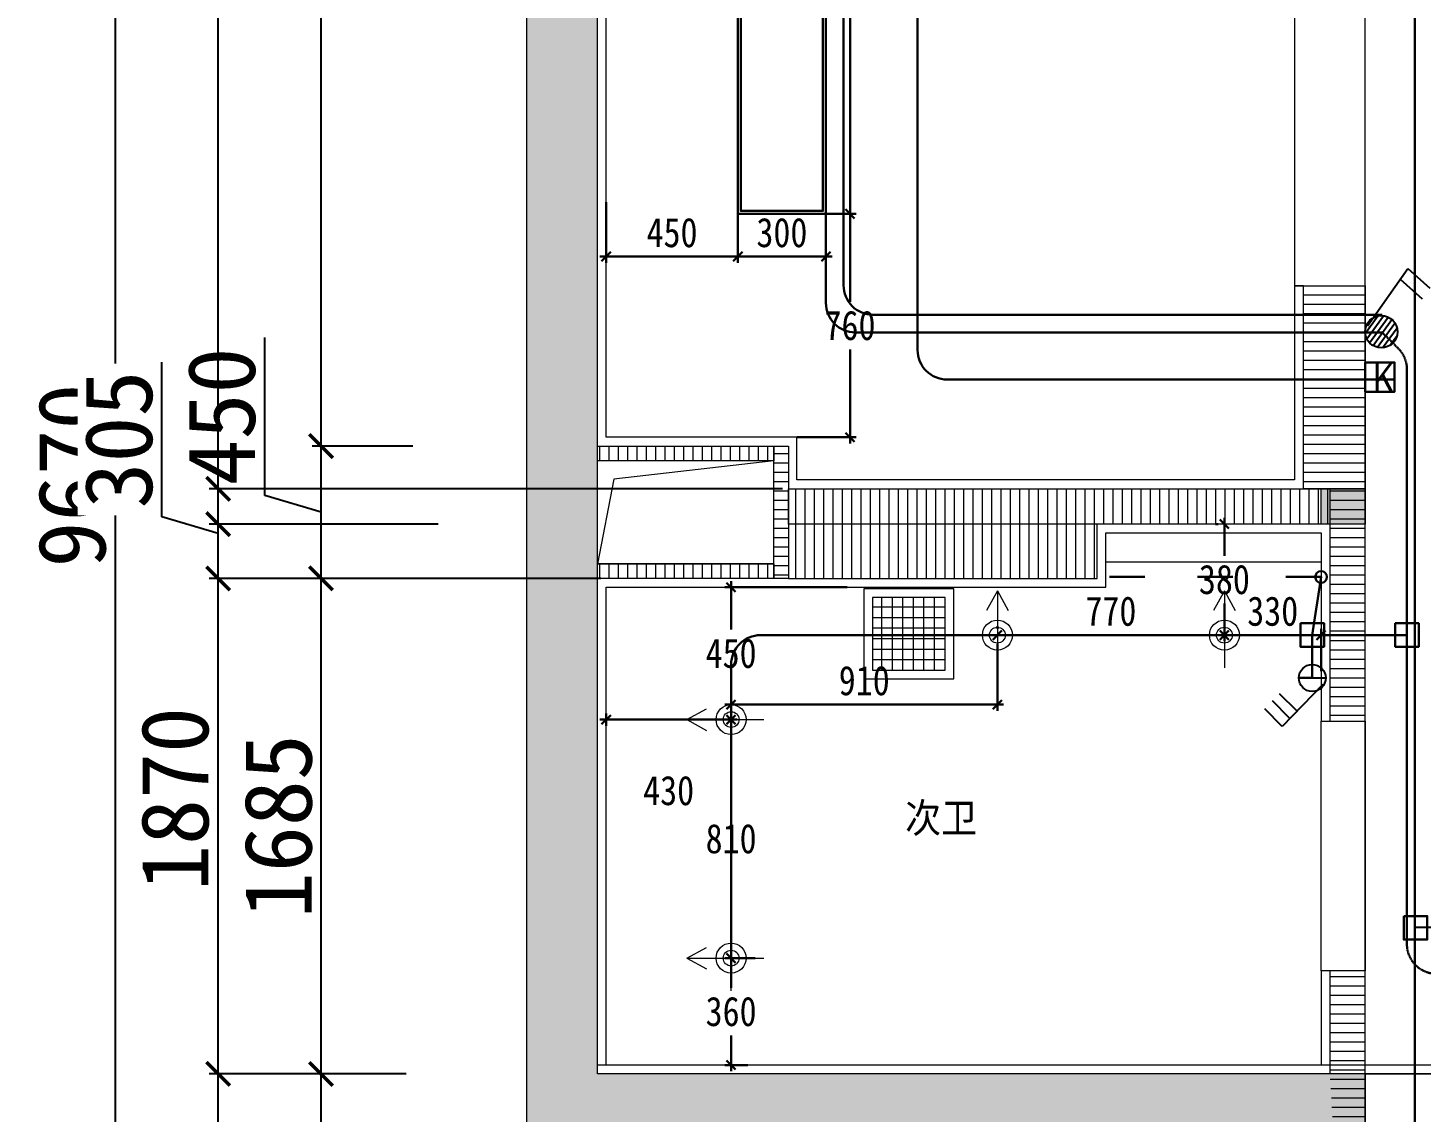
# Model space of a CAD drawing. Header units: millimetres. Extents: x -41640 to 3079702, y -5257903 to 68462.
# Drawn here: x 45904 to 50644, y 34072 to 37760 of the extents above; entities that cross this region are included whole.
import ezdxf

# ---------------------------------------------------------------- set-up
doc = ezdxf.new("R2010")
doc.units = ezdxf.units.MM
doc.header["$LTSCALE"] = 10
for name, pattern in [('ACAD_ISO03W100', [30, 12, -18]), ('ACAD_ISO04W100', [30.5, 24, -3, 0.5, -3]), ('CONTINOUS', [0]), ('DASH', [0.35, 0.25, -0.1])]:
    doc.linetypes.add(name, pattern=pattern)
doc.layers.get('0').update_dxf_attribs({"color": 255})
doc.layers.get('Defpoints').update_dxf_attribs({"color": 255})
for name, color, linetype, lineweight in [('1浅浅', 251, 'Continuous', 20), ('1灯位开关布线图', 1, 'Continuous', 30), ('1灯位开关布置图', 5, 'Continuous', 30), ('1灯具', 2, 'Continuous', 30), ('1空调', 3, 'Continuous', 30), ('T-综合天花布置图', 50, 'Continuous', 13), ('浅线', 251, 'CONTINOUS', 0), ('灯具', 52, 'Continuous', 0)]:
    doc.layers.add(name, color=color, linetype=linetype, lineweight=lineweight)
for name, color, linetype in [('2323', 4, 'Continuous'), ('A轴线', 82, 'ACAD_ISO04W100'), ('LAYER2', 8, 'Continuous')]:
    doc.layers.add(name, color=color, linetype=linetype)
doc.styles.add('_THVAC_DIM', font='SIMPLEX', dxfattribs={"width": 0.8, "height": 3.5, "bigfont": 'HZTXT'})
doc.styles.get("Standard").update_dxf_attribs({"font": ''})
doc.styles.add('夏建东', font='', dxfattribs={"width": 0.85})
doc.styles.add('邓林', font='simhei.ttf')
doc.styles.get('Standard').set_extended_font_data('SimSun')
doc.styles.get('夏建东').set_extended_font_data('SimSun')
doc.dimstyles.new('g', dxfattribs={"dimtxt": 100, "dimasz": 31, "dimexe": 21, "dimexo": 30, "dimgap": 31, "dimtad": 1, "dimtih": 1, "dimtoh": 1, "dimdec": 0, "dimrnd": 10, "dimdsep": 46, "dimtxsty": '夏建东', "dimblk": 'OBLIQUE', "dimcen": 2.5, "dimdle": 21, "dimclrd": 5, "dimclre": 5, "dimclrt": 5, "dimadec": 0, "dimazin": 0, "dimtfac": 1, "dimtdec": 0, "dimtmove": 2, "dimatfit": 3, "dimldrblk": 'DOT', "dimfxl": 300, "dimlwd": -1, "dimlwe": -1, "dimarcsym": 1})
doc.dimstyles.get("Standard").update_dxf_attribs({"dimtxt": 0.18, "dimasz": 0.18, "dimexe": 0.18, "dimexo": 0.0625, "dimgap": 0.09, "dimtad": 0, "dimtih": 1, "dimtoh": 1, "dimdec": 4, "dimzin": 0, "dimdsep": 46, "dimtxsty": 'Standard', "dimcen": 0.09, "dimadec": 0, "dimazin": 0, "dimtfac": 1, "dimtdec": 4, "dimtofl": 0, "dimtmove": 0, "dimatfit": 3, "dimfxl": 1, "dimtolj": 1, "dimtzin": 0, "dimarcsym": 0})
pattern_1 = [(90, (-415858.573, -197654.207), (-31.75, 5e-15), [])]

# ---------------------------------------------------------------- blocks, each defined once
blk = doc.blocks.new('_ArchTick')
at = {"color": 0, "linetype": 'ByBlock', "const_width": 0.15}
blk.add_lwpolyline([(-0.5, -0.5), (0.5, 0.5)], dxfattribs=at)
blk = doc.blocks.new('*D754')
at = {"layer": 'Defpoints', "color": 0, "lineweight": 30, "ltscale": 0.5}
for p in [(46901.4, 35887), (47251.4, 35887), (47251.4, 34202)]:
    blk.add_point(p, dxfattribs=at)
at = {"layer": '浅线', "color": 8, "lineweight": -2, "ltscale": 0.5}
for p, q in [((46901.4, 34142), (46901.4, 35947)), ((47191.4, 35887), (46871.4, 35887)), ((47191.4, 34202), (46871.4, 34202))]:
    blk.add_line(p, q, dxfattribs=at)
at = {"layer": '浅线', "color": 8, "lineweight": -2, "ltscale": 0.5, "xscale": 80, "yscale": 80, "zscale": 80}
for p, rotation in [((46901.4, 35887), 90), ((46901.4, 34202), 270)]:
    blk.add_blockref('_ArchTick', p, dxfattribs=dict(at, rotation=rotation))
at = {"layer": '浅线', "color": 45, "ltscale": 0.5, "insert": (46756.4, 35044.5), "char_height": 230, "attachment_point": 5, "rotation": 90, "style": '邓林', "bg_fill": 3, "box_fill_scale": 1.1, "bg_fill_color": 256, "bg_fill_true_color": 13158600, "bg_fill_transparency": 8885408}
blk.add_mtext('1685', dxfattribs=at)
blk = doc.blocks.new('_Dot')
at = {"color": 0, "linetype": 'ByBlock', "lineweight": -2}
blk.add_line((-0.5, 0), (-1, 0), dxfattribs=at)
at = {"color": 0, "linetype": 'ByBlock', "const_width": 0.5}
blk.add_lwpolyline([(-0.25, 0, 1), (0.25, 0, 1)], format="xyb", close=True, dxfattribs=at)
blk = doc.blocks.new('DOT')
at = {"color": 0, "linetype": 'ByBlock'}
blk.add_line((-0.35, 0), (-1, 0), dxfattribs=at)
at = {"color": 0, "linetype": 'ByBlock', "const_width": 0.35}
blk.add_lwpolyline([(-0.175, 0, 1), (0.175, 0, 1)], format="xyb", close=True, dxfattribs=at)
blk = doc.blocks.new('*D755')
at = {"layer": 'Defpoints', "color": 0, "lineweight": 30, "ltscale": 0.5}
for p in [(46901.4, 39972), (46901.4, 39972), (46901.4, 36337)]:
    blk.add_point(p, dxfattribs=at)
at = {"layer": '浅线', "color": 8, "lineweight": -2, "ltscale": 0.5}
for p, q in [((46901.4, 36277), (46901.4, 40032)), ((46841.4, 39972), (46871.4, 39972)), ((46961.4, 36337), (46931.4, 36337))]:
    blk.add_line(p, q, dxfattribs=at)
at = {"layer": '浅线', "color": 8, "lineweight": -2, "ltscale": 0.5, "xscale": 80, "yscale": 80, "zscale": 80}
for p, rotation in [((46901.4, 39972), 90), ((46901.4, 36337), 270)]:
    blk.add_blockref('_ArchTick', p, dxfattribs=dict(at, rotation=rotation))
at = {"layer": '浅线', "color": 45, "ltscale": 0.5, "insert": (46756.4, 38154.5), "char_height": 230, "attachment_point": 5, "rotation": 90, "style": '邓林', "bg_fill": 3, "box_fill_scale": 1.1, "bg_fill_color": 256, "bg_fill_true_color": 13158600, "bg_fill_transparency": 8888752}
blk.add_mtext('3635', dxfattribs=at)
blk = doc.blocks.new('*D756')
at = {"layer": 'Defpoints', "color": 0, "lineweight": 30, "ltscale": 0.5}
for p in [(46551.4, 36072), (47359.9, 36072), (47251.4, 34202)]:
    blk.add_point(p, dxfattribs=at)
at = {"layer": '浅线', "color": 8, "lineweight": -2, "ltscale": 0.5}
for p, q in [((46551.4, 34142), (46551.4, 36132)), ((47299.9, 36072), (46521.4, 36072)), ((47191.4, 34202), (46521.4, 34202))]:
    blk.add_line(p, q, dxfattribs=at)
at = {"layer": '浅线', "color": 8, "lineweight": -2, "ltscale": 0.5, "xscale": 80, "yscale": 80, "zscale": 80}
for p, rotation in [((46551.4, 36072), 90), ((46551.4, 34202), 270)]:
    blk.add_blockref('_ArchTick', p, dxfattribs=dict(at, rotation=rotation))
at = {"layer": '浅线', "color": 45, "ltscale": 0.5, "insert": (46405.1, 35137), "char_height": 230, "attachment_point": 5, "rotation": 90, "style": '邓林', "bg_fill": 3, "box_fill_scale": 1.1, "bg_fill_color": 256, "bg_fill_true_color": 13158600, "bg_fill_transparency": 8892156}
blk.add_mtext('1870', dxfattribs=at)
blk = doc.blocks.new('*D757')
at = {"layer": 'Defpoints', "color": 0, "lineweight": 30, "ltscale": 0.5}
for p in [(47251.4, 41072), (46201.4, 31402), (47251.4, 31402)]:
    blk.add_point(p, dxfattribs=at)
at = {"layer": '浅线', "color": 8, "lineweight": -2, "ltscale": 0.5}
for p, q in [((46201.4, 41132), (46201.4, 31342)), ((47191.4, 41072), (46171.4, 41072)), ((47191.4, 31402), (46171.4, 31402))]:
    blk.add_line(p, q, dxfattribs=at)
at = {"layer": '浅线', "color": 8, "lineweight": -2, "ltscale": 0.5, "xscale": 80, "yscale": 80, "zscale": 80}
for p, rotation in [((46201.4, 41072), 90), ((46201.4, 31402), 270)]:
    blk.add_blockref('_ArchTick', p, dxfattribs=dict(at, rotation=rotation))
at = {"layer": '浅线', "color": 45, "ltscale": 0.5, "insert": (46055.1, 36237), "char_height": 230, "attachment_point": 5, "rotation": 90, "style": '邓林', "bg_fill": 3, "box_fill_scale": 1.1, "bg_fill_color": 256, "bg_fill_true_color": 13158600, "bg_fill_transparency": 15660264}
blk.add_mtext('9670', dxfattribs=at)
blk = doc.blocks.new('*D758')
at = {"layer": 'Defpoints', "color": 0, "lineweight": 30, "ltscale": 0.5}
for p in [(46901.4, 34202), (47251.4, 34202), (47251.4, 31402)]:
    blk.add_point(p, dxfattribs=at)
at = {"layer": '浅线', "color": 8, "lineweight": -2, "ltscale": 0.5}
for p, q in [((46901.4, 31342), (46901.4, 34262)), ((47191.4, 34202), (46871.4, 34202)), ((47191.4, 31402), (46871.4, 31402))]:
    blk.add_line(p, q, dxfattribs=at)
at = {"layer": '浅线', "color": 8, "lineweight": -2, "ltscale": 0.5, "xscale": 80, "yscale": 80, "zscale": 80}
for p, rotation in [((46901.4, 34202), 90), ((46901.4, 31402), 270)]:
    blk.add_blockref('_ArchTick', p, dxfattribs=dict(at, rotation=rotation))
at = {"layer": '浅线', "color": 45, "ltscale": 0.5, "insert": (46755.1, 32802), "char_height": 230, "attachment_point": 5, "rotation": 90, "style": '邓林', "bg_fill": 3, "box_fill_scale": 1.1, "bg_fill_color": 256, "bg_fill_true_color": 13158600, "bg_fill_transparency": 8898704}
blk.add_mtext('2800', dxfattribs=at)
blk = doc.blocks.new('*D759')
at = {"layer": 'Defpoints', "color": 0, "lineweight": 30, "ltscale": 0.5}
for p in [(46551.4, 34202), (47251.4, 34202), (47251.4, 31402)]:
    blk.add_point(p, dxfattribs=at)
at = {"layer": '浅线', "color": 8, "lineweight": -2, "ltscale": 0.5}
for p, q in [((46551.4, 31342), (46551.4, 34262)), ((47191.4, 34202), (46521.4, 34202)), ((47191.4, 31402), (46521.4, 31402))]:
    blk.add_line(p, q, dxfattribs=at)
at = {"layer": '浅线', "color": 8, "lineweight": -2, "ltscale": 0.5, "xscale": 80, "yscale": 80, "zscale": 80}
for p, rotation in [((46551.4, 34202), 90), ((46551.4, 31402), 270)]:
    blk.add_blockref('_ArchTick', p, dxfattribs=dict(at, rotation=rotation))
at = {"layer": '浅线', "color": 45, "ltscale": 0.5, "insert": (46405.1, 32802), "char_height": 230, "attachment_point": 5, "rotation": 90, "style": '邓林', "bg_fill": 3, "box_fill_scale": 1.1, "bg_fill_color": 256, "bg_fill_true_color": 13158600, "bg_fill_transparency": 15660264}
blk.add_mtext('2800', dxfattribs=at)
blk = doc.blocks.new('*D784')
at = {"layer": 'Defpoints', "color": 0, "lineweight": 30, "ltscale": 0.5}
for p in [(46901.4, 36337), (47273.6, 36337), (47251.4, 35887)]:
    blk.add_point(p, dxfattribs=at)
at = {"layer": '浅线', "color": 8, "lineweight": -2, "ltscale": 0.5}
for p, q in [((46710.1, 36169.4), (46710.1, 36706.2)), ((46901.4, 35827), (46901.4, 36397)), ((47213.6, 36337), (46871.4, 36337)), ((46901.4, 36112), (46710.1, 36169.4)), ((47191.4, 35887), (46871.4, 35887))]:
    blk.add_line(p, q, dxfattribs=at)
at = {"layer": '浅线', "color": 8, "lineweight": -2, "ltscale": 0.5, "xscale": 80, "yscale": 80, "zscale": 80}
for p, rotation in [((46901.4, 36337), 90), ((46901.4, 35887), 270)]:
    blk.add_blockref('_ArchTick', p, dxfattribs=dict(at, rotation=rotation))
at = {"layer": '浅线', "color": 45, "ltscale": 0.5, "insert": (46563.8, 36437.8), "char_height": 230, "attachment_point": 5, "rotation": 90, "style": '邓林', "bg_fill": 3, "box_fill_scale": 1.1, "bg_fill_color": 256, "bg_fill_true_color": 13158600, "bg_fill_transparency": 15658716}
blk.add_mtext('450', dxfattribs=at)
blk = doc.blocks.new('*D785')
at = {"layer": 'Defpoints', "color": 0, "lineweight": 30, "ltscale": 0.5}
for p in [(46551.4, 36192), (47251.4, 36192), (47913.7, 35887)]:
    blk.add_point(p, dxfattribs=at)
at = {"layer": '浅线', "color": 8, "lineweight": -2, "ltscale": 0.5}
for p, q in [((46360.1, 36096.9), (46360.1, 36622.1)), ((46551.4, 35827), (46551.4, 36252)), ((47191.4, 36192), (46521.4, 36192)), ((46551.4, 36039.5), (46360.1, 36096.9)), ((47853.7, 35887), (46521.4, 35887))]:
    blk.add_line(p, q, dxfattribs=at)
at = {"layer": '浅线', "color": 8, "lineweight": -2, "ltscale": 0.5, "xscale": 80, "yscale": 80, "zscale": 80}
for p, rotation in [((46551.4, 36192), 90), ((46551.4, 35887), 270)]:
    blk.add_blockref('_ArchTick', p, dxfattribs=dict(at, rotation=rotation))
at = {"layer": '浅线', "color": 45, "ltscale": 0.5, "insert": (46213.8, 36359.5), "char_height": 230, "attachment_point": 5, "rotation": 90, "style": '邓林', "bg_fill": 3, "box_fill_scale": 1.1, "bg_fill_color": 256, "bg_fill_true_color": 13158600, "bg_fill_transparency": 15658716}
blk.add_mtext('305', dxfattribs=at)
blk = doc.blocks.new('*D786')
at = {"layer": 'Defpoints', "color": 0, "lineweight": 30, "ltscale": 0.5}
for p in [(46551.4, 41072), (47251.4, 41072), (48531.4, 36192)]:
    blk.add_point(p, dxfattribs=at)
at = {"layer": '浅线', "color": 8, "lineweight": -2, "ltscale": 0.5}
for p, q in [((46551.4, 36132), (46551.4, 41132)), ((47191.4, 41072), (46521.4, 41072)), ((48471.4, 36192), (46521.4, 36192))]:
    blk.add_line(p, q, dxfattribs=at)
at = {"layer": '浅线', "color": 8, "lineweight": -2, "ltscale": 0.5, "xscale": 80, "yscale": 80, "zscale": 80}
for p, rotation in [((46551.4, 41072), 90), ((46551.4, 36192), 270)]:
    blk.add_blockref('_ArchTick', p, dxfattribs=dict(at, rotation=rotation))
at = {"layer": '浅线', "color": 45, "ltscale": 0.5, "insert": (46405.1, 38632), "char_height": 230, "attachment_point": 5, "rotation": 90, "style": '邓林', "bg_fill": 3, "box_fill_scale": 1.1, "bg_fill_color": 256, "bg_fill_true_color": 13158600, "bg_fill_transparency": 8784720}
blk.add_mtext('4880', dxfattribs=at)
blk = doc.blocks.new('she')
at = {"layer": 'T-综合天花布置图', "lineweight": 15}
for p, q in [((2738.814, 261.327, 0), (2738.271, 260.333)), ((2738.814, 261.327, 0), (2738.814, 257.441, 0)), ((2738.814, 261.327, 0), (2739.356, 260.333)), ((2737.162, 259.093, 0), (2740.466, 259.093, 0))]:
    blk.add_line(p, q, dxfattribs=at)
for radius in [0.756, 0.398]:
    blk.add_circle((2738.814, 259.093, 0), radius, dxfattribs=at)
blk = doc.blocks.new('fengshan')
at = {"layer": '灯具', "lineweight": 15}
for p, q in [((-6499.2, -202877.6, -7779.9), (-6499.2, -203080.9, -7779.9)), ((-6295.9, -202877.6, -7779.9), (-6499.2, -202877.6, -7779.9)), ((-6479.5, -202897.3, -7779.9), (-6479.5, -203061.3, -7779.9)), ((-6315.5, -202897.3, -7779.9), (-6479.5, -202897.3, -7779.9)), ((-6458.7, -203061.3, -7779.9), (-6458.7, -202897.3, -7779.9)), ((-6434.8, -203061.3, -7779.9), (-6434.8, -202897.3, -7779.9)), ((-6411, -203061.3, -7779.9), (-6411, -202897.3, -7779.9)), ((-6387.1, -203061.3, -7779.9), (-6387.1, -202897.3, -7779.9)), ((-6363.3, -203061.3, -7779.9), (-6363.3, -202897.3, -7779.9)), ((-6339.4, -203061.3, -7779.9), (-6339.4, -202897.3, -7779.9)), ((-6315.5, -203061.3, -7779.9), (-6315.5, -202897.3, -7779.9)), ((-6295.9, -203080.9, -7779.9), (-6295.9, -202877.6, -7779.9)), ((-6479.5, -202918.2, -7779.9), (-6315.5, -202918.2, -7779.9)), ((-6479.5, -202942, -7779.9), (-6315.5, -202942, -7779.9)), ((-6479.5, -202965.9, -7779.9), (-6315.5, -202965.9, -7779.9)), ((-6479.5, -202989.7, -7779.9), (-6315.5, -202989.7, -7779.9)), ((-6479.5, -203013.6, -7779.9), (-6315.5, -203013.6, -7779.9)), ((-6479.5, -203037.4, -7779.9), (-6315.5, -203037.4, -7779.9)), ((-6479.5, -203061.3, -7779.9), (-6315.5, -203061.3, -7779.9)), ((-6499.2, -203080.9, -7779.9), (-6295.9, -203080.9, -7779.9))]:
    blk.add_line(p, q, dxfattribs=at)
blk = doc.blocks.new('sd5')
at = {"layer": 'LAYER2', "ltscale": 20}
h = blk.add_hatch(dxfattribs=at)
h.set_pattern_fill('ANSI31', color=0, scale=122.164431, angle=90, style=0)
h.set_pattern_definition([(135, (5325340.621, -2219152.367), (-10.7979122, -10.7979122), [])])
h.paths.add_polyline_path([(5332276.5, -2108989.1, 1), (5332276.5, -2109099.1, 1)])
at = {"layer": '2323', "color": 0}
for p, q in [((5332078.8, -2108921.6), (5332156.7, -2108858.3)), ((5332249.3, -2109087.3), (5332078.8, -2108921.6)), ((5332110.2, -2108952.1), (5332188.1, -2108888.8))]:
    blk.add_line(p, q, dxfattribs=at)
blk.add_circle((5332276.5, -2109044.1), 55, dxfattribs=at)
blk = doc.blocks.new('_Oblique')
at = {"color": 0, "linetype": 'ByBlock', "lineweight": -2}
blk.add_line((-0.5, -0.5), (0.5, 0.5), dxfattribs=at)
blk = doc.blocks.new('*D798')
at = {"layer": '1灯位开关布置图', "color": 5, "ltscale": 0.1}
for p, q in [((49944.4, 36072), (49953.4, 36072)), ((49974.4, 36093), (49974.4, 35964.1)), ((49974.4, 35673.3), (49974.4, 35802.1)), ((49944.4, 35694.3), (49953.4, 35694.3))]:
    blk.add_line(p, q, dxfattribs=at)
at = {"layer": 'Defpoints', "color": 0, "lineweight": 30, "ltscale": 0.1}
for p in [(49974.4, 36072), (49974.4, 35694.3), (49974.4, 35694.3)]:
    blk.add_point(p, dxfattribs=at)
at = {"layer": '1灯位开关布置图', "color": 5, "ltscale": 0.1, "xscale": 31, "yscale": 31, "zscale": 31}
for p, rotation in [((49974.4, 36072), 90), ((49974.4, 35694.3), 270)]:
    blk.add_blockref('_Oblique', p, dxfattribs=dict(at, rotation=rotation))
at = {"layer": '1灯位开关布置图', "color": 5, "lineweight": 0, "ltscale": 0.1, "insert": (49974.4, 35883.1), "char_height": 100, "attachment_point": 5, "style": '夏建东'}
blk.add_mtext('380', dxfattribs=at)
blk = doc.blocks.new('*D799')
at = {"layer": '1灯位开关布置图', "color": 5, "ltscale": 0.1}
for p, q in [((48296.4, 35878), (48296.4, 35713)), ((48691.4, 35857), (48275.4, 35857)), ((48296.4, 35386), (48296.4, 35551)), ((48266.4, 35407), (48275.4, 35407))]:
    blk.add_line(p, q, dxfattribs=at)
at = {"layer": 'Defpoints', "color": 0, "lineweight": 30, "ltscale": 0.1}
for p in [(48721.4, 35857), (48296.4, 35407), (48296.4, 35407)]:
    blk.add_point(p, dxfattribs=at)
at = {"layer": '1灯位开关布置图', "color": 5, "ltscale": 0.1, "xscale": 31, "yscale": 31, "zscale": 31}
for p, rotation in [((48296.4, 35857), 90), ((48296.4, 35407), 270)]:
    blk.add_blockref('_Oblique', p, dxfattribs=dict(at, rotation=rotation))
at = {"layer": '1灯位开关布置图', "color": 5, "lineweight": 0, "ltscale": 0.1, "insert": (48296.4, 35632), "char_height": 100, "attachment_point": 5, "style": '夏建东'}
blk.add_mtext('450', dxfattribs=at)
blk = doc.blocks.new('*D844')
at = {"layer": '1灯位开关布置图', "color": 5, "ltscale": 0.1}
for p, q in [((50324.4, 35694.3), (49953.4, 35694.3)), ((49974.4, 35724.3), (49974.4, 35715.3)), ((50303.4, 35571.9), (50303.4, 35715.3))]:
    blk.add_line(p, q, dxfattribs=at)
at = {"layer": 'Defpoints', "color": 0, "lineweight": 30, "ltscale": 0.1}
for p in [(49974.4, 35694.3), (49974.4, 35694.3), (50303.4, 35541.9)]:
    blk.add_point(p, dxfattribs=at)
at = {"layer": '1灯位开关布置图', "color": 5, "ltscale": 0.1, "xscale": 31, "yscale": 31, "zscale": 31, "rotation": 180}
blk.add_blockref('_Oblique', (49974.4, 35694.3), dxfattribs=at)
at = {"layer": '1灯位开关布置图', "color": 5, "ltscale": 0.1, "xscale": 31, "yscale": 31, "zscale": 31}
blk.add_blockref('_Oblique', (50303.4, 35694.3), dxfattribs=at)
at = {"layer": '1灯位开关布置图', "color": 5, "lineweight": 0, "ltscale": 0.1, "insert": (50138.9, 35775.3), "char_height": 100, "attachment_point": 5, "style": '夏建东'}
blk.add_mtext('330', dxfattribs=at)
blk = doc.blocks.new('*D845')
at = {"layer": '1灯位开关布置图', "color": 5, "ltscale": 0.1}
for p, q in [((49995.4, 35694.3), (49181.2, 35694.3)), ((49202.2, 35724.3), (49202.2, 35715.3)), ((49974.4, 35724.3), (49974.4, 35715.3))]:
    blk.add_line(p, q, dxfattribs=at)
at = {"layer": 'Defpoints', "color": 0, "lineweight": 30, "ltscale": 0.1}
for p in [(49202.2, 35694.3), (49202.2, 35694.3), (49974.4, 35694.3)]:
    blk.add_point(p, dxfattribs=at)
at = {"layer": '1灯位开关布置图', "color": 5, "ltscale": 0.1, "xscale": 31, "yscale": 31, "zscale": 31, "rotation": 180}
blk.add_blockref('_Oblique', (49202.2, 35694.3), dxfattribs=at)
at = {"layer": '1灯位开关布置图', "color": 5, "ltscale": 0.1, "xscale": 31, "yscale": 31, "zscale": 31}
blk.add_blockref('_Oblique', (49974.4, 35694.3), dxfattribs=at)
at = {"layer": '1灯位开关布置图', "color": 5, "lineweight": 0, "ltscale": 0.1, "insert": (49588.3, 35775.3), "char_height": 100, "attachment_point": 5, "style": '夏建东'}
blk.add_mtext('770', dxfattribs=at)
blk = doc.blocks.new('*D846')
at = {"layer": '1灯位开关布置图', "color": 5, "ltscale": 0.1}
for p, q in [((49202.2, 35664.3), (49202.2, 35437.1)), ((49223.2, 35458.1), (48275.4, 35458.1)), ((48296.4, 35325.5), (48296.4, 35479.1))]:
    blk.add_line(p, q, dxfattribs=at)
at = {"layer": 'Defpoints', "color": 0, "lineweight": 30, "ltscale": 0.1}
for p in [(49202.2, 35694.3), (48296.4, 35458.1), (48296.4, 35295.5)]:
    blk.add_point(p, dxfattribs=at)
at = {"layer": '1灯位开关布置图', "color": 5, "ltscale": 0.1, "xscale": 31, "yscale": 31, "zscale": 31, "rotation": 180}
blk.add_blockref('_Oblique', (48296.4, 35458.1), dxfattribs=at)
at = {"layer": '1灯位开关布置图', "color": 5, "ltscale": 0.1, "xscale": 31, "yscale": 31, "zscale": 31}
blk.add_blockref('_Oblique', (49202.2, 35458.1), dxfattribs=at)
at = {"layer": '1灯位开关布置图', "color": 5, "lineweight": 0, "ltscale": 0.1, "insert": (48749.3, 35539.1), "char_height": 100, "attachment_point": 5, "style": '夏建东'}
blk.add_mtext('910', dxfattribs=at)
blk = doc.blocks.new('*D847')
at = {"layer": '1灯位开关布置图', "color": 5, "ltscale": 0.1}
for p, q in [((48317.4, 35407), (47850.4, 35407)), ((47871.4, 35385.5), (47871.4, 35428)), ((48296.4, 35437), (48296.4, 35428))]:
    blk.add_line(p, q, dxfattribs=at)
at = {"layer": 'Defpoints', "color": 0, "lineweight": 30, "ltscale": 0.1}
for p in [(47871.4, 35407), (48296.4, 35407), (47871.4, 35355.5)]:
    blk.add_point(p, dxfattribs=at)
at = {"layer": '1灯位开关布置图', "color": 5, "ltscale": 0.1, "xscale": 31, "yscale": 31, "zscale": 31, "rotation": 180}
blk.add_blockref('_Oblique', (47871.4, 35407), dxfattribs=at)
at = {"layer": '1灯位开关布置图', "color": 5, "ltscale": 0.1, "xscale": 31, "yscale": 31, "zscale": 31}
blk.add_blockref('_Oblique', (48296.4, 35407), dxfattribs=at)
at = {"layer": '1灯位开关布置图', "color": 5, "lineweight": 0, "ltscale": 0.1, "insert": (48083.9, 35165.2), "char_height": 100, "attachment_point": 5, "style": '夏建东'}
blk.add_mtext('430', dxfattribs=at)
blk = doc.blocks.new('*D848')
at = {"layer": '1灯位开关布置图', "color": 5, "ltscale": 0.1}
for p, q in [((48266.4, 35407), (48275.4, 35407)), ((48296.4, 35428), (48296.4, 35082.4)), ((48296.4, 34574.8), (48296.4, 34920.4)), ((48377.9, 34595.8), (48275.4, 34595.8))]:
    blk.add_line(p, q, dxfattribs=at)
at = {"layer": 'Defpoints', "color": 0, "lineweight": 30, "ltscale": 0.1}
for p in [(48296.4, 35407), (48296.4, 34595.8), (48407.9, 34595.8)]:
    blk.add_point(p, dxfattribs=at)
at = {"layer": '1灯位开关布置图', "color": 5, "ltscale": 0.1, "xscale": 31, "yscale": 31, "zscale": 31}
for p, rotation in [((48296.4, 35407), 90), ((48296.4, 34595.8), 270)]:
    blk.add_blockref('_Oblique', p, dxfattribs=dict(at, rotation=rotation))
at = {"layer": '1灯位开关布置图', "color": 5, "lineweight": 0, "ltscale": 0.1, "insert": (48296.4, 35001.4), "char_height": 100, "attachment_point": 5, "style": '夏建东'}
blk.add_mtext('810', dxfattribs=at)
blk = doc.blocks.new('*D849')
at = {"layer": '1灯位开关布置图', "color": 5, "ltscale": 0.1}
for p, q in [((48296.4, 34616.8), (48296.4, 34494.9)), ((48352.9, 34595.8), (48275.4, 34595.8)), ((48296.4, 34211), (48296.4, 34332.9)), ((48352.9, 34232), (48275.4, 34232))]:
    blk.add_line(p, q, dxfattribs=at)
at = {"layer": 'Defpoints', "color": 0, "lineweight": 30, "ltscale": 0.1}
for p in [(48382.9, 34595.8), (48296.4, 34232), (48382.9, 34232)]:
    blk.add_point(p, dxfattribs=at)
at = {"layer": '1灯位开关布置图', "color": 5, "ltscale": 0.1, "xscale": 31, "yscale": 31, "zscale": 31}
for p, rotation in [((48296.4, 34595.8), 90), ((48296.4, 34232), 270)]:
    blk.add_blockref('_Oblique', p, dxfattribs=dict(at, rotation=rotation))
at = {"layer": '1灯位开关布置图', "color": 5, "lineweight": 0, "ltscale": 0.1, "insert": (48296.4, 34413.9), "char_height": 100, "attachment_point": 5, "style": '夏建东'}
blk.add_mtext('360', dxfattribs=at)
blk = doc.blocks.new('*D864')
at = {"layer": '1灯位开关布置图', "color": 5, "ltscale": 0.1}
for p, q in [((48521.4, 37127), (48721.9, 37127)), ((48700.9, 37148), (48700.9, 36828)), ((48700.9, 36346), (48700.9, 36666)), ((48521.4, 36367), (48721.9, 36367))]:
    blk.add_line(p, q, dxfattribs=at)
at = {"layer": 'Defpoints', "color": 0, "lineweight": 30, "ltscale": 0.1}
for p in [(48491.4, 37127), (48700.9, 37127), (48491.4, 36367)]:
    blk.add_point(p, dxfattribs=at)
at = {"layer": '1灯位开关布置图', "color": 5, "ltscale": 0.1, "xscale": 31, "yscale": 31, "zscale": 31}
for p, rotation in [((48700.9, 37127), 90), ((48700.9, 36367), 270)]:
    blk.add_blockref('_Oblique', p, dxfattribs=dict(at, rotation=rotation))
at = {"layer": '1灯位开关布置图', "color": 5, "lineweight": 0, "ltscale": 0.1, "insert": (48700.9, 36747), "char_height": 100, "attachment_point": 5, "style": '夏建东'}
blk.add_mtext('760', dxfattribs=at)
blk = doc.blocks.new('*D865')
at = {"layer": '1灯位开关布置图', "color": 5, "ltscale": 0.1}
for p, q in [((48577.3, 38627.8), (48721.9, 38627.8)), ((48700.9, 38648.8), (48700.9, 37958.4)), ((48700.9, 37106), (48700.9, 37796.4)), ((48521.4, 37127), (48721.9, 37127))]:
    blk.add_line(p, q, dxfattribs=at)
at = {"layer": 'Defpoints', "color": 0, "lineweight": 30, "ltscale": 0.1}
for p in [(48547.3, 38627.8), (48700.9, 38627.8), (48491.4, 37127)]:
    blk.add_point(p, dxfattribs=at)
at = {"layer": '1灯位开关布置图', "color": 5, "ltscale": 0.1, "xscale": 31, "yscale": 31, "zscale": 31}
for p, rotation in [((48700.9, 38627.8), 90), ((48700.9, 37127), 270)]:
    blk.add_blockref('_Oblique', p, dxfattribs=dict(at, rotation=rotation))
at = {"layer": '1灯位开关布置图', "color": 5, "lineweight": 0, "ltscale": 0.1, "insert": (48700.9, 37877.4), "char_height": 100, "attachment_point": 5, "style": '夏建东'}
blk.add_mtext('1500', dxfattribs=at)
blk = doc.blocks.new('*D868')
at = {"layer": '1灯位开关布置图', "color": 5, "ltscale": 0.1}
for p, q in [((47871.4, 37166.2), (47871.4, 36960.9)), ((48319.4, 37166.2), (48319.4, 36960.9)), ((47850.4, 36981.9), (48340.4, 36981.9))]:
    blk.add_line(p, q, dxfattribs=at)
at = {"layer": 'Defpoints', "color": 0, "lineweight": 30, "ltscale": 0.1}
for p in [(47871.4, 37196.2), (48319.4, 37196.2), (48319.4, 36981.9)]:
    blk.add_point(p, dxfattribs=at)
at = {"layer": '1灯位开关布置图', "color": 5, "ltscale": 0.1, "xscale": 31, "yscale": 31, "zscale": 31, "rotation": 180}
blk.add_blockref('_Oblique', (47871.4, 36981.9), dxfattribs=at)
at = {"layer": '1灯位开关布置图', "color": 5, "ltscale": 0.1, "xscale": 31, "yscale": 31, "zscale": 31}
blk.add_blockref('_Oblique', (48319.4, 36981.9), dxfattribs=at)
at = {"layer": '1灯位开关布置图', "color": 5, "lineweight": 0, "ltscale": 0.1, "insert": (48095.4, 37062.9), "char_height": 100, "attachment_point": 5, "style": '夏建东'}
blk.add_mtext('450', dxfattribs=at)
blk = doc.blocks.new('*D869')
at = {"layer": '1灯位开关布置图', "color": 5, "ltscale": 0.1}
for p, q in [((48319.4, 37166.2), (48319.4, 36960.9)), ((48618.9, 37097), (48618.9, 36960.9)), ((48298.4, 36981.9), (48639.9, 36981.9))]:
    blk.add_line(p, q, dxfattribs=at)
at = {"layer": 'Defpoints', "color": 0, "lineweight": 30, "ltscale": 0.1}
for p in [(48319.4, 37196.2), (48618.9, 37127), (48618.9, 36981.9)]:
    blk.add_point(p, dxfattribs=at)
at = {"layer": '1灯位开关布置图', "color": 5, "ltscale": 0.1, "xscale": 31, "yscale": 31, "zscale": 31, "rotation": 180}
blk.add_blockref('_Oblique', (48319.4, 36981.9), dxfattribs=at)
at = {"layer": '1灯位开关布置图', "color": 5, "ltscale": 0.1, "xscale": 31, "yscale": 31, "zscale": 31}
blk.add_blockref('_Oblique', (48618.9, 36981.9), dxfattribs=at)
at = {"layer": '1灯位开关布置图', "color": 5, "lineweight": 0, "ltscale": 0.1, "insert": (48469.2, 37062.9), "char_height": 100, "attachment_point": 5, "style": '夏建东'}
blk.add_mtext('300', dxfattribs=at)
blk = doc.blocks.new('空调开关')
at = {"layer": '1空调', "linetype": 'Continuous', "lineweight": 30}
blk.add_lwpolyline([(51886.7, 34302), (51986.7, 34302), (51986.7, 34202), (51886.7, 34202)], close=True, dxfattribs=at)
at = {"layer": '1空调', "linetype": 'Continuous', "lineweight": 30, "insert": (51914.2, 34302), "char_height": 100, "width": 220.622, "attachment_point": 1, "style": '_THVAC_DIM'}
blk.add_mtext('K', dxfattribs=at)
blk = doc.blocks.new('三联防水')
at = {"layer": '2323', "color": 0}
for p, q in [((88158.8, 77624), (88259.3, 77727.5)), ((88259.3, 77727.5), (88302.2, 77683.9)), ((88223.1, 77689.1), (88265.7, 77646.6)), ((88241.6, 77706.8), (88283.5, 77664.5))]:
    blk.add_line(p, q, dxfattribs=at)
blk.add_circle((88185, 77607.5), 33.4, dxfattribs=at)
at = {"layer": 'A轴线', "color": 0, "linetype": 'ByBlock'}
for p, q in [((88218.4, 77607.5), (88151.6, 77607.5)), ((88185, 77607.5), (88218.4, 77607.5))]:
    blk.add_line(p, q, dxfattribs=at)

msp = doc.modelspace()

# ---------------------------------------------------------------- hatches: boundary and pattern name
at = {"layer": '浅线', "ltscale": 0.5}
h = msp.add_hatch(color=256, dxfattribs=at)
h.dxf.hatch_style = 1
h.paths.add_polyline_path([(47601.4, 33962), (50213.4, 33962), (50213.4, 31162), (50603.4, 31162), (50603.4, 31402), (50453.4, 31402), (50453.4, 34202), (47841.4, 34202), (47841.4, 41072), (48169.4, 41072), (48169.4, 41312), (47601.4, 41312)])
h = msp.add_hatch(dxfattribs=at)
h.set_pattern_fill('ANSI31', color=256, scale=10, angle=135)
h.set_pattern_definition([(180, (-415858.573, -197654.207), (-5e-15, -31.75), [])])
h.paths.add_polyline_path([(50243.4, 36882), (50453.4, 36882), (50453.4, 36192), (50243.4, 36192)])
h.paths.add_polyline_path([(57943.5, 37647.1), (58063.5, 37647.1), (58063.5, 37747), (57943.5, 37747)])
edge = h.paths.add_edge_path()
edge.add_line((50503.4, 31402), (50453.4, 31402))
edge.add_line((50453.4, 31402), (50453.4, 34552))
edge.add_line((50453.4, 34552), (50333.4, 34552))
edge.add_line((50333.4, 34552), (50333.4, 34202))
h.paths.add_polyline_path([(57943.5, 37647.1), (58063.5, 37647.1), (58063.5, 37747), (57943.5, 37747)])
h = msp.add_hatch(color=256, dxfattribs=at)
h.dxf.hatch_style = 1
h.paths.add_polyline_path([(50453.4, 36071.9), (50453.4, 36191.9), (50303.4, 36191.9), (50303.4, 36071.9)])
h = msp.add_hatch(dxfattribs=at)
h.set_pattern_fill('ANSI31', color=256, scale=10, angle=135)
h.set_pattern_definition([(180, (-415858.573, -197654.207), (-5e-15, -31.75), [])])
h.paths.add_polyline_path([(50453.4, 36192), (50333.4, 36185), (50333.4, 35402), (50393.4, 35402), (50393.4, 36113.3), (50393.4, 36112), (50393.4, 35402), (50453.4, 35402)])
h = msp.add_hatch(dxfattribs=at)
h.set_pattern_fill('ANSI31', color=256, scale=10, angle=45)
h.set_pattern_definition(pattern_1)
h.paths.add_polyline_path([(48491.4, 35887), (49541.4, 35887), (49541.4, 36072), (48491.4, 36072)])

# ---------------------------------------------------------------- linework, layer by layer
at = {"layer": '1灯位开关布线图', "linetype": 'Continuous', "lineweight": 30}
for points in [[(50511.3, 36783.9), (48778.9, 36783.9, -0.414214), (48678.9, 36883.9), (48678.9, 40717)], [(48296.4, 34595.8), (48296.4, 35594.3, -0.414214), (48396.4, 35694.3), (50273.3, 35694.3)]]:
    msp.add_lwpolyline(points, format="xyb", dxfattribs=at)
at = {"layer": '1灯位开关布线图', "color": 6, "linetype": 'DASH', "lineweight": 30}
for points in [[(50595.4, 35694.3), (50595.4, 36598.4, 0.198912), (50566.1, 36669.1), (50511.3, 36723.9)], [(50595.4, 35694.3), (50595.4, 34642.5, 0.414214), (50695.4, 34542.5), (51108.4, 34542.5)]]:
    msp.add_lwpolyline(points, format="xyb", dxfattribs=at)
at = {"layer": '1灯位开关布线图', "linetype": 'Continuous', "lineweight": 30}
for points in [[(50273.3, 35694.3), (50303.4, 35892)], [(50273.3, 35548.7), (50273.3, 35694.3)]]:
    msp.add_lwpolyline(points, dxfattribs=at)
for points in [[(50233.3, 35734.7), (50313.3, 35734.7), (50313.3, 35654.7), (50233.3, 35654.7)], [(50555.4, 35734.7), (50635.4, 35734.7), (50635.4, 35654.7), (50555.4, 35654.7)]]:
    msp.add_lwpolyline(points, close=True, dxfattribs=at)
at = {"layer": '1灯位开关布线图', "color": 6, "linetype": 'DASH', "lineweight": 30}
msp.add_lwpolyline([(50273.3, 35694.3), (50595.4, 35694.3)], dxfattribs=at)
at = {"layer": '1灯位开关布线图', "linetype": 'Continuous', "lineweight": 30}
msp.add_circle((50303.4, 35892), 20, dxfattribs=at)
at = {"layer": '1灯具', "color": 2, "linetype": 'ACAD_ISO03W100'}
msp.add_line((50303.4, 35892), (49571.4, 35892), dxfattribs=at)
at = {"layer": '1空调', "linetype": 'Continuous', "lineweight": 30}
msp.add_lwpolyline([(50553.4, 36563.7), (49031, 36563.7, -0.414214), (48931, 36663.7), (48931, 38837.9)], format="xyb", dxfattribs=at)
at = {"layer": '1空调'}
for points in [[(48988.5, 38850.8), (50521.7, 38850.8, -0.414214), (50621.7, 38750.8), (50621.7, 33233.9, 0.414214), (50721.7, 33133.9), (51913.4, 33133.9)], [(50621.7, 34701.6), (55060.3, 34698.9, 0.414214), (55160.3, 34798.9), (55160.3, 37081, -0.414214), (55260.3, 37181), (62269, 37181, -0.414214), (62369, 37081), (62369, 35318.6)]]:
    msp.add_lwpolyline(points, format="xyb", dxfattribs=at)
msp.add_lwpolyline([(50584.4, 34738.9), (50664.4, 34738.9), (50664.4, 34658.9), (50584.4, 34658.9)], close=True, dxfattribs=at)
at = {"layer": '浅线', "ltscale": 0.5}
for p, q in [((47601.4, 33962), (47601.4, 41312)), ((47841.4, 34202), (47841.4, 41072)), ((48441.4, 36287), (47856.7, 36287)), ((48441.4, 35937), (48441.4, 36287)), ((48669.4, 36192), (50333.4, 36192)), ((48441.4, 35937), (47841.4, 35937)), ((50303.4, 35942), (49571.4, 35942)), ((50303.4, 35402), (50333.4, 35402)), ((50333.4, 34552), (50333.4, 34552)), ((50453.4, 34202), (47841.4, 34202)), ((50453.4, 34202), (50453.4, 31402)), ((50453.4, 34202), (51913.4, 34202))]:
    msp.add_line(p, q, dxfattribs=at)
for points in [[(50453.4, 40767), (55528.4, 40767), (55528.4, 34202), (50453.4, 34202), (50453.4, 36922)], [(50243.4, 36222), (50243.4, 36882), (50453.4, 36882), (50453.4, 36222)], [(50453.4, 34552), (50333.4, 34552)], [(50503.4, 31402), (50453.4, 31402), (50453.4, 34552), (50333.4, 34552), (50333.4, 34202)]]:
    msp.add_lwpolyline(points, dxfattribs=at)
for points in [[(50213.4, 36882), (50453.4, 36882), (50453.4, 37802), (50213.4, 37802)], [(50243.4, 36882), (50453.4, 36882), (50453.4, 36192), (50243.4, 36192)], [(50303.3, 36192), (50453.4, 36192), (50453.4, 36072), (50303.3, 36072)], [(50333.4, 35402), (50453.4, 35402), (50453.4, 36192), (50333.4, 36192)], [(48491.4, 35887), (49541.4, 35887), (49541.4, 36072), (48491.4, 36072)], [(50303.4, 35402), (50453.4, 35402), (50453.4, 34552), (50303.4, 34552)]]:
    msp.add_lwpolyline(points, close=True, dxfattribs=at)

# ---------------------------------------------------------------- block references
at = {"layer": '1灯位开关布线图', "color": 0, "ltscale": 40, "rotation": 279.1070604962762}
msp.add_blockref('sd5', (1288975.1, 5635604.5), dxfattribs=at)
at = {"layer": '1灯位开关布线图', "color": 7, "xscale": 1.374053990468383, "yscale": 1.374053990468383, "zscale": 1.374053990399716, "rotation": 180}
msp.add_blockref('三联防水', (171444.2, 142185.7), dxfattribs=at)
at = {"layer": '1灯具', "color": 4, "lineweight": 30, "xscale": 1.502611200325191, "yscale": 1.502611200354295, "zscale": 1.502611200349968}
msp.add_blockref('fengshan', (58513.9, 340697.5, 11690.2), dxfattribs=at)
at = {"layer": '1灯具', "color": 4, "linetype": 'ByBlock', "lineweight": 13, "xscale": 67.5, "yscale": 67.5, "zscale": 67.5}
for p in [(-135667.7, 18205.5, 0), (-134895.5, 18205.5, 0)]:
    msp.add_blockref('she', p, dxfattribs=at)
at = {"layer": '1灯具', "color": 4, "linetype": 'ByBlock', "lineweight": 13, "xscale": 67.5, "yscale": 67.5, "zscale": 67.5, "rotation": 90}
for p in [(65785.2, -149462.9, 0), (65785.2, -150274.1, 0)]:
    msp.add_blockref('she', p, dxfattribs=at)
at = {"layer": '1空调', "linetype": 'Continuous', "lineweight": 30}
msp.add_blockref('空调开关', (-1433.3, 2319.9), dxfattribs=at)

# ---------------------------------------------------------------- texts
at = {"layer": '浅线', "ltscale": 0.5, "insert": (48888.2, 35122.7), "char_height": 100, "attachment_point": 1, "style": '夏建东'}
msp.add_mtext_dynamic_manual_height_columns('{\\fSimSun|b0|i0|c134|p2;\\W0.9;次卫}', width=1397.063, gutter_width=12.5, heights=[0], dxfattribs=at)

# ---------------------------------------------------------------- dimensions: what is measured, and where the dimension line sits
at = {"layer": '1灯位开关布置图', "lineweight": 0, "ltscale": 0.1}
for base, p1, p2, picture, middle in [((49974.4, 35694.3), (49974.4, 36072), (49974.4, 35694.3), '*D798', (49974.4, 35883.1)), ((48296.4, 35407), (48721.4, 35857), (48296.4, 35407), '*D799', (48296.4, 35632)), ((48296.4, 34595.8), (48296.4, 35407), (48407.9, 34595.8), '*D848', (48296.4, 35001.4)), ((48296.4, 34232), (48382.9, 34595.8), (48382.9, 34232), '*D849', (48296.4, 34413.9))]:
    dim = msp.add_linear_dim(base=base, p1=p1, p2=p2, angle=90, dimstyle='g', dxfattribs=at)
    dim.commit()
    dim.dimension.update_dxf_attribs({"geometry": picture, "text_midpoint": middle})
for base, p1, p2, picture, middle in [((49202.2, 35694.3), (49974.4, 35694.3), (49202.2, 35694.3), '*D845', (49588.3, 35775.3)), ((49974.4, 35694.3), (50303.4, 35541.9), (49974.4, 35694.3), '*D844', (50138.9, 35775.3)), ((48296.4, 35458.1), (49202.2, 35694.3), (48296.4, 35295.5), '*D846', (48749.3, 35539.1))]:
    dim = msp.add_linear_dim(base=base, p1=p1, p2=p2, dimstyle='g', dxfattribs=at)
    dim.commit()
    dim.dimension.update_dxf_attribs({"geometry": picture, "text_midpoint": middle})
dim = msp.add_linear_dim(base=(47871.4, 35407), p1=(48296.4, 35407), p2=(47871.4, 35355.5), dimstyle='g', dxfattribs=at)
dim.commit()
dim.dimension.update_dxf_attribs({"geometry": '*D847', "text_midpoint": (48083.9, 35165.2), "dimtype": 160})
at = {"layer": '浅线', "ltscale": 0.5}
for base, p1, p2, picture, middle in [((46901.4, 39972), (46901.4, 36337), (46901.4, 39972), '*D755', (46756.4, 38154.5)), ((46901.4, 35887), (47251.4, 34202), (47251.4, 35887), '*D754', (46756.4, 35044.5))]:
    dim = msp.add_linear_dim(base=base, p1=p1, p2=p2, angle=90, dimstyle='Standard', override={"dimtxt": 230, "dimasz": 80, "dimexe": 30, "dimexo": 60, "dimgap": 30, "dimtad": 1, "dimtih": 0, "dimtoh": 0, "dimdec": 0, "dimzin": 8, "dimdsep": 44, "dimtxsty": '邓林', "dimblk": 'ArchTick', "dimcen": 2.5, "dimdle": 60, "dimclrd": 8, "dimclre": 8, "dimclrt": 45, "dimtdec": 0, "dimtofl": 1, "dimtmove": 1, "dimldrblk": 'Dot', "dimfxl": 5, "dimtfill": 1, "dimtolj": 0, "dimtzin": 8}, dxfattribs=at)
    dim.commit()
    dim.dimension.update_dxf_attribs({"geometry": picture, "text_midpoint": middle})

# ---------------------------------------------------------------- next in the draw order: dimensions: what is measured, and where the dimension line sits
dim = msp.add_linear_dim(base=(46551.4, 36072), p1=(47251.4, 34202), p2=(47359.9, 36072), angle=90, dimstyle='Standard', override={"dimtxt": 230, "dimasz": 80, "dimexe": 30, "dimexo": 60, "dimgap": 30, "dimtad": 1, "dimtih": 0, "dimtoh": 0, "dimdec": 0, "dimzin": 8, "dimdsep": 44, "dimtxsty": '邓林', "dimblk": 'ArchTick', "dimcen": 2.5, "dimdle": 60, "dimclrd": 8, "dimclre": 8, "dimclrt": 45, "dimtdec": 0, "dimtofl": 1, "dimtmove": 1, "dimldrblk": 'Dot', "dimfxl": 5, "dimtfill": 1, "dimtolj": 0, "dimtzin": 8}, dxfattribs=at)
dim.commit()
dim.dimension.update_dxf_attribs({"geometry": '*D756', "text_midpoint": (46405.1, 35137)})

# ---------------------------------------------------------------- next in the draw order: dimensions: what is measured, and where the dimension line sits
dim = msp.add_linear_dim(base=(46201.4, 31402), p1=(47251.4, 41072), p2=(47251.4, 31402), angle=90, dimstyle='Standard', override={"dimtxt": 230, "dimasz": 80, "dimexe": 30, "dimexo": 60, "dimgap": 30, "dimtad": 1, "dimtih": 0, "dimtoh": 0, "dimdec": 0, "dimzin": 8, "dimdsep": 44, "dimtxsty": '邓林', "dimblk": 'ArchTick', "dimcen": 2.5, "dimdle": 60, "dimclrd": 8, "dimclre": 8, "dimclrt": 45, "dimtdec": 0, "dimtofl": 1, "dimtmove": 1, "dimldrblk": 'Dot', "dimfxl": 5, "dimtfill": 1, "dimtolj": 0, "dimtzin": 8}, dxfattribs=at)
dim.commit()
dim.dimension.update_dxf_attribs({"geometry": '*D757', "text_midpoint": (46055.1, 36237)})

# ---------------------------------------------------------------- next in the draw order: dimensions: what is measured, and where the dimension line sits
for base, p1, p2, picture, middle in [((46901.4, 36337), (47251.4, 35887), (47273.6, 36337), '*D784', (46563.8, 36199.4)), ((46901.4, 34202), (47251.4, 31402), (47251.4, 34202), '*D758', (46755.1, 32802))]:
    dim = msp.add_linear_dim(base=base, p1=p1, p2=p2, angle=90, dimstyle='Standard', override={"dimtxt": 230, "dimasz": 80, "dimexe": 30, "dimexo": 60, "dimgap": 30, "dimtad": 1, "dimtih": 0, "dimtoh": 0, "dimdec": 0, "dimzin": 8, "dimdsep": 44, "dimtxsty": '邓林', "dimblk": 'ArchTick', "dimcen": 2.5, "dimdle": 60, "dimclrd": 8, "dimclre": 8, "dimclrt": 45, "dimtdec": 0, "dimtofl": 1, "dimtmove": 1, "dimldrblk": 'Dot', "dimfxl": 5, "dimtfill": 1, "dimtolj": 0, "dimtzin": 8}, dxfattribs=at)
    dim.commit()
    dim.dimension.update_dxf_attribs({"geometry": picture, "text_midpoint": middle})

# ---------------------------------------------------------------- next in the draw order: dimensions: what is measured, and where the dimension line sits
for base, p1, p2, picture, middle in [((46551.4, 36192), (47913.7, 35887), (47251.4, 36192), '*D785', (46213.8, 36126.9)), ((46551.4, 34202), (47251.4, 31402), (47251.4, 34202), '*D759', (46405.1, 32802))]:
    dim = msp.add_linear_dim(base=base, p1=p1, p2=p2, angle=90, dimstyle='Standard', override={"dimtxt": 230, "dimasz": 80, "dimexe": 30, "dimexo": 60, "dimgap": 30, "dimtad": 1, "dimtih": 0, "dimtoh": 0, "dimdec": 0, "dimzin": 8, "dimdsep": 44, "dimtxsty": '邓林', "dimblk": 'ArchTick', "dimcen": 2.5, "dimdle": 60, "dimclrd": 8, "dimclre": 8, "dimclrt": 45, "dimtdec": 0, "dimtofl": 1, "dimtmove": 1, "dimldrblk": 'Dot', "dimfxl": 5, "dimtfill": 1, "dimtolj": 0, "dimtzin": 8}, dxfattribs=at)
    dim.commit()
    dim.dimension.update_dxf_attribs({"geometry": picture, "text_midpoint": middle})

# ---------------------------------------------------------------- next in the draw order: linework, layer by layer
msp.add_lwpolyline([(50303.4, 34552), (50303.4, 34232), (47871.4, 34232), (47871.4, 35857), (49571.4, 35857), (49571.4, 36042), (50303.4, 36042), (50303.4, 35402)], dxfattribs=at)
msp.add_lwpolyline([(47841.4, 35937), (48441.4, 35937), (48441.4, 35887), (47841.4, 35887)], close=True, dxfattribs=at)

# ---------------------------------------------------------------- next in the draw order: dimensions: what is measured, and where the dimension line sits
dim = msp.add_linear_dim(base=(46551.4, 41072), p1=(48531.4, 36192), p2=(47251.4, 41072), angle=90, dimstyle='Standard', override={"dimtxt": 230, "dimasz": 80, "dimexe": 30, "dimexo": 60, "dimgap": 30, "dimtad": 1, "dimtih": 0, "dimtoh": 0, "dimdec": 0, "dimzin": 8, "dimdsep": 44, "dimtxsty": '邓林', "dimblk": 'ArchTick', "dimcen": 2.5, "dimdle": 60, "dimclrd": 8, "dimclre": 8, "dimclrt": 45, "dimtdec": 0, "dimtofl": 1, "dimtmove": 1, "dimldrblk": 'Dot', "dimfxl": 5, "dimtfill": 1, "dimtolj": 0, "dimtzin": 8}, dxfattribs=at)
dim.commit()
dim.dimension.update_dxf_attribs({"geometry": '*D786', "text_midpoint": (46405.1, 38632)})

# ---------------------------------------------------------------- next in the draw order: hatches: boundary and pattern name
h = msp.add_hatch(dxfattribs=at)
h.set_pattern_fill('ANSI31', color=256, scale=10, angle=45)
h.set_pattern_definition(pattern_1)
h.paths.add_polyline_path([(47841.4, 36337), (48441.4, 36337), (48441.4, 36287), (47841.4, 36287)])
h.paths.add_polyline_path([(47841.4, 35937), (48441.4, 35937), (48441.4, 35887), (47841.4, 35887)])
h = msp.add_hatch(dxfattribs=at)
h.set_pattern_fill('ANSI31', color=256, scale=10, angle=135)
h.set_pattern_definition([(180, (-415966.573, -197654.207), (-5e-15, -31.75), [])])
h.paths.add_polyline_path([(48441.4, 36337), (48491.4, 36337), (48491.4, 35887), (48441.4, 35887)])
h = msp.add_hatch(dxfattribs=at)
h.set_pattern_fill('ANSI31', color=256, scale=10, angle=45)
h.set_pattern_definition([(90, (-415858.573, -197654.207), (-31.75, 5e-15), [])])
h.paths.add_polyline_path([(48491.4, 36192), (50333.4, 36192), (50333.4, 36072), (48491.4, 36072)])

# ---------------------------------------------------------------- next in the draw order: linework, layer by layer
at = {"layer": '1浅浅', "lineweight": 0, "ltscale": 0.1}
msp.add_lwpolyline([(47841.4, 40992), (63411.4, 40992), (63411.4, 34232), (47841.4, 34232)], close=True, dxfattribs=at)
at = {"layer": '1灯位开关布线图', "linetype": 'Continuous', "lineweight": 30}
msp.add_lwpolyline([(50511.3, 36723.9), (48718.9, 36723.9, -0.414214), (48618.9, 36823.9), (48618.9, 39677.4, 0.414214), (48518.9, 39777.4), (48319.4, 39777.4)], format="xyb", dxfattribs=at)
at = {"layer": '1灯具', "lineweight": 30}
for points in [[(48618.9, 38627.8), (48319.4, 38627.8), (48319.4, 37127), (48618.9, 37127)], [(48608.9, 38617.8), (48329.4, 38617.8), (48329.4, 37137), (48608.9, 37137)]]:
    msp.add_lwpolyline(points, close=True, dxfattribs=at)
at = {"layer": '浅线', "ltscale": 0.5}
for points in [[(50243.4, 36882), (50213.4, 36882), (50213.4, 36222), (48519.9, 36222), (48519.9, 36367), (47871.4, 36367), (47871.4, 39942), (48171.2, 39942)], [(48441.4, 36287), (47897.7, 36224.7), (47841.4, 35937)]]:
    msp.add_lwpolyline(points, dxfattribs=at)
for points in [[(47841.4, 36337), (48441.4, 36337), (48441.4, 36287), (47841.4, 36287)], [(48441.4, 36337), (48491.4, 36337), (48491.4, 35887), (48441.4, 35887)], [(48491.4, 36192), (50333.4, 36192), (50333.4, 36072), (48491.4, 36072)]]:
    msp.add_lwpolyline(points, close=True, dxfattribs=at)

# ---------------------------------------------------------------- next in the draw order: dimensions: what is measured, and where the dimension line sits
at = {"layer": '1灯位开关布置图', "lineweight": 0, "ltscale": 0.1}
for base, p1, p2, picture, middle in [((48700.9, 38627.8), (48491.4, 37127), (48547.3, 38627.8), '*D865', (48700.9, 37877.4)), ((48700.9, 37127), (48491.4, 36367), (48491.4, 37127), '*D864', (48700.9, 36747))]:
    dim = msp.add_linear_dim(base=base, p1=p1, p2=p2, angle=90, dimstyle='g', dxfattribs=at)
    dim.commit()
    dim.dimension.update_dxf_attribs({"geometry": picture, "text_midpoint": middle})
for base, p1, p2, picture, middle in [((48319.4, 36981.9), (47871.4, 37196.2), (48319.4, 37196.2), '*D868', (48095.4, 37062.9)), ((48618.9314, 36981.9036), (48319.416, 37196.1735), (48618.9314, 37127.0196), '*D869', (48469.1737, 37062.9036))]:
    dim = msp.add_linear_dim(base=base, p1=p1, p2=p2, dimstyle='g', dxfattribs=at)
    dim.commit()
    dim.dimension.update_dxf_attribs({"geometry": picture, "text_midpoint": middle})

doc.saveas('drawing.dxf')
